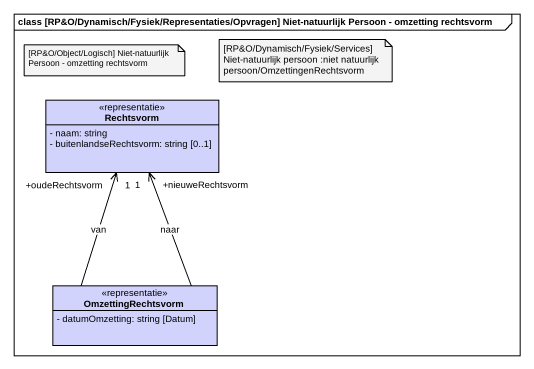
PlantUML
@startuml
mainframe class [RP&O/Dynamisch/Fysiek/Representaties/Opvragen] Niet-natuurlijk Persoon - omzetting rechtsvorm
hide circle
hide empty members
skinparam classAttributeIconSize 0
class Rechtsvorm <<representatie>> #D2D3FC {
  - naam: string
  - buitenlandseRechtsvorm: string [0..1]
}
class OmzettingRechtsvorm <<representatie>> #D2D3FC {
  - datumOmzetting: string [Datum]
}
OmzettingRechtsvorm -up-> "+oudeRechtsvorm\n1" Rechtsvorm : van
OmzettingRechtsvorm -up-> "+nieuweRechtsvorm\n1" Rechtsvorm : naar
note as N1
  [RP&O/Object/Logisch] Niet-natuurlijk Persoon - omzetting rechtsvorm
end note
note as N2
  [RP&O/Dynamisch/Fysiek/Services] Niet-natuurlijk persoon :niet natuurlijk persoon/OmzettingenRechtsvorm
end note
@enduml
